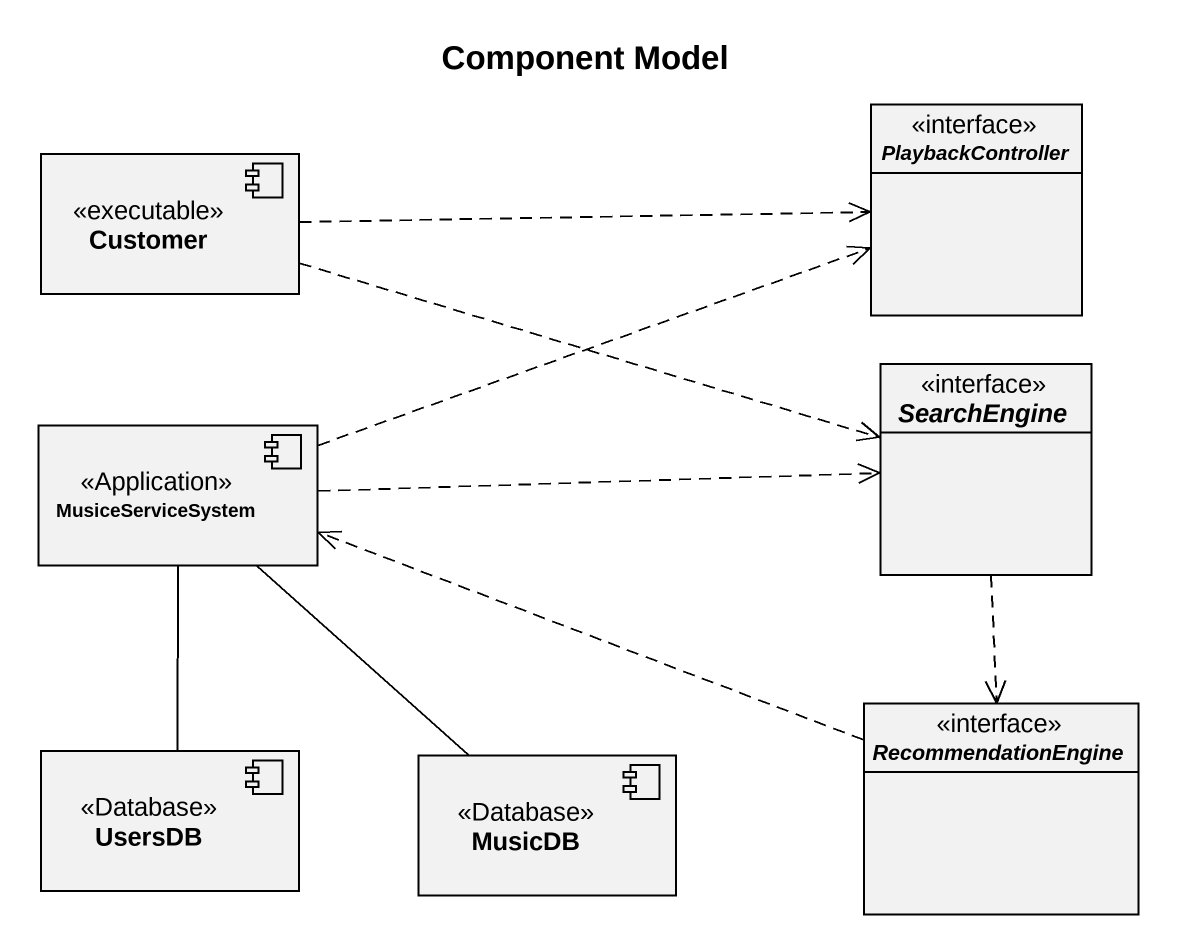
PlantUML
@startuml
title Component Model
allowmixing
hide circle
hide empty members
component Customer <<executable>>
interface PlaybackController
interface SearchEngine
component MusiceServiceSystem <<Application>>
interface RecommendationEngine
component UsersDB <<Database>>
component MusicDB <<Database>>
Customer .right.> PlaybackController
Customer .right.> SearchEngine
SearchEngine ..> RecommendationEngine
MusiceServiceSystem .right.> PlaybackController
MusiceServiceSystem .right.> SearchEngine
MusiceServiceSystem -- UsersDB
MusiceServiceSystem -- MusicDB
RecommendationEngine .left.> MusiceServiceSystem
@enduml
